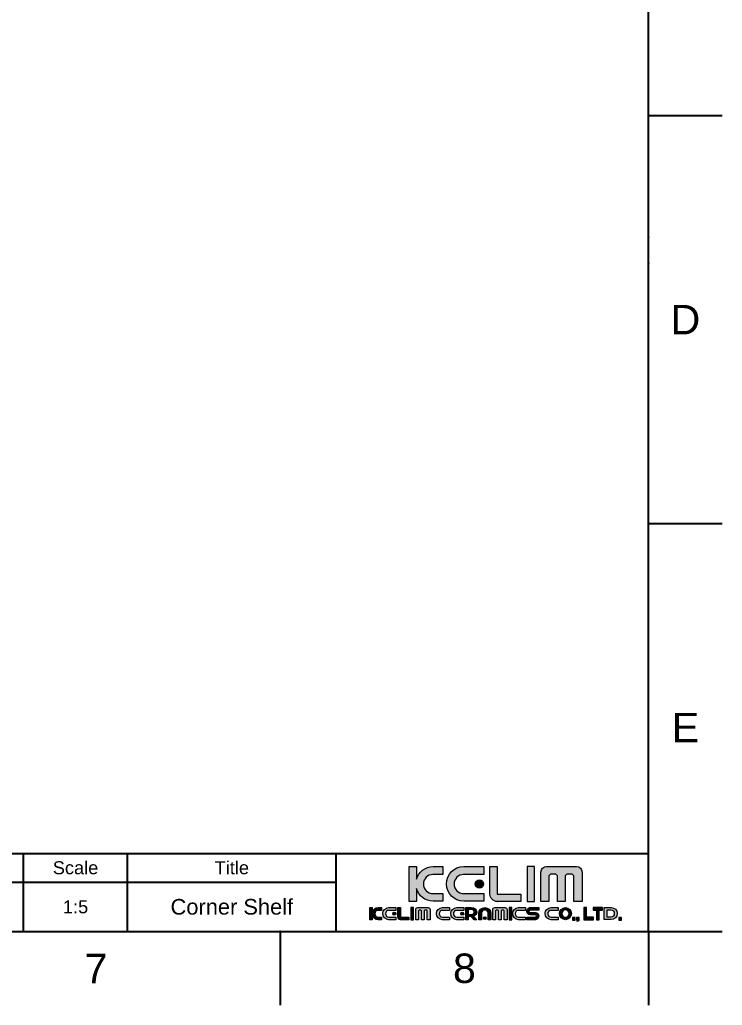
# Model space of a CAD drawing. Header units: millimetres. Extents: x 580 to 2065, y -13 to 1037.
# Drawn here: x 1727.6 to 2064.7, y -13.3 to 459.8 of the extents above; entities that cross this region are included whole.
import ezdxf

# ---------------------------------------------------------------- set-up
doc = ezdxf.new("R2010")
doc.units = ezdxf.units.MM
doc.header["$LTSCALE"] = 0.1
doc.layers.add('FORM', color=7, linetype='Continuous')
doc.layers.add('TEXT', color=2, linetype='Continuous')
doc.styles.get("Standard").update_dxf_attribs({"font": 'arial.ttf'})

msp = doc.modelspace()

# ---------------------------------------------------------------- hatches: boundary and pattern name
at = {"layer": 'TEXT'}
h = msp.add_hatch(color=2, dxfattribs=at)
h.dxf.hatch_style = 2
edge = h.paths.add_edge_path()
edge.add_spline(control_points=[(1930.675, 40.361), (1930.675, 40.361), (1925.851, 40.361), (1925.851, 40.361), (1923.315, 40.361), (1921.272, 42.405), (1921.272, 44.934), (1921.272, 47.473), (1923.315, 49.517), (1925.851, 49.517), (1925.851, 49.517), (1930.675, 49.517), (1930.675, 49.517), (1930.675, 49.517), (1930.675, 53.301), (1930.675, 53.301), (1930.675, 53.301), (1925.908, 53.301), (1925.908, 53.301), (1922.092, 53.301), (1918.89, 50.745), (1917.912, 47.246), (1917.912, 47.246), (1917.912, 53.42), (1917.912, 53.42), (1917.912, 53.42), (1914.384, 53.42), (1914.384, 53.42), (1914.384, 53.42), (1914.384, 36.576), (1914.384, 36.576), (1914.384, 36.576), (1917.912, 36.576), (1917.912, 36.576), (1917.912, 36.576), (1917.912, 42.755), (1917.912, 42.755), (1918.89, 39.26), (1922.092, 36.693), (1925.908, 36.693), (1925.908, 36.693), (1930.675, 36.693), (1930.675, 36.693), (1930.675, 36.693), (1930.675, 40.361), (1930.675, 40.361)], knot_values=[0, 0, 0, 0, 1, 1, 1, 2, 2, 2, 3, 3, 3, 4, 4, 4, 5, 5, 5, 6, 6, 6, 7, 7, 7, 8, 8, 8, 9, 9, 9, 10, 10, 10, 11, 11, 11, 12, 12, 12, 13, 13, 13, 14, 14, 14, 15, 15, 15, 15], degree=3, periodic=0)
h = msp.add_hatch(color=256, dxfattribs=at)
h.dxf.hatch_style = 2
edge = h.paths.add_edge_path()
edge.add_spline(control_points=[(1940.631, 36.693), (1940.631, 36.693), (1950.232, 36.693), (1950.232, 36.693), (1950.232, 36.693), (1950.232, 40.361), (1950.232, 40.361), (1950.232, 40.361), (1940.571, 40.361), (1940.571, 40.361), (1938.039, 40.361), (1935.995, 42.405), (1935.995, 44.934), (1935.995, 47.473), (1938.038, 49.517), (1940.571, 49.517), (1940.571, 49.517), (1950.232, 49.517), (1950.232, 49.517), (1950.232, 49.517), (1950.232, 53.301), (1950.232, 53.301), (1950.232, 53.301), (1940.631, 53.301), (1940.631, 53.301), (1936.041, 53.301), (1932.328, 49.595), (1932.328, 44.999), (1932.328, 40.414), (1936.041, 36.693), (1940.631, 36.693)], knot_values=[0, 0, 0, 0, 1, 1, 1, 2, 2, 2, 3, 3, 3, 4, 4, 4, 5, 5, 5, 6, 6, 6, 7, 7, 7, 8, 8, 8, 9, 9, 9, 10, 10, 10, 10], degree=3, periodic=0)
h = msp.add_hatch(color=2, dxfattribs=at)
h.dxf.hatch_style = 2
edge = h.paths.add_edge_path()
edge.add_spline(control_points=[(1956.742, 36.564), (1956.742, 36.564), (1968.091, 36.564), (1968.091, 36.564), (1968.091, 36.564), (1968.091, 40.099), (1968.091, 40.099), (1968.091, 40.099), (1956.767, 40.099), (1956.767, 40.099), (1956.767, 40.099), (1956.754, 40.061), (1956.754, 40.061), (1956.754, 40.061), (1956.754, 53.42), (1956.754, 53.42), (1956.754, 53.42), (1953.217, 53.42), (1953.217, 53.42), (1953.217, 53.42), (1953.217, 40.099), (1953.217, 40.099), (1953.217, 40.099), (1953.206, 40.112), (1953.206, 40.112), (1953.206, 38.149), (1954.797, 36.549), (1956.767, 36.549), (1956.767, 36.549), (1956.742, 36.564), (1956.742, 36.564)], knot_values=[0, 0, 0, 0, 1, 1, 1, 2, 2, 2, 3, 3, 3, 4, 4, 4, 5, 5, 5, 6, 6, 6, 7, 7, 7, 8, 8, 8, 9, 9, 9, 10, 10, 10, 10], degree=3, periodic=0)
h = msp.add_hatch(color=2, dxfattribs=at)
h.dxf.hatch_style = 2
h.paths.add_polyline_path([(1974.566, 53.42), (1971.033, 53.42), (1971.033, 36.576), (1974.566, 36.576)])
h = msp.add_hatch(color=2, dxfattribs=at)
h.dxf.hatch_style = 2
edge = h.paths.add_edge_path()
edge.add_spline(control_points=[(1994.751, 53.34), (1994.751, 53.34), (1980.37, 53.34), (1980.37, 53.34), (1978.89, 53.34), (1977.692, 52.15), (1977.692, 50.682), (1977.692, 50.682), (1977.692, 36.602), (1977.692, 36.602), (1977.692, 36.602), (1981.514, 36.602), (1981.514, 36.602), (1981.514, 36.602), (1981.514, 48.939), (1981.514, 48.939), (1981.514, 48.939), (1982.308, 49.74), (1982.308, 49.74), (1982.308, 49.74), (1984.871, 49.74), (1984.871, 49.74), (1984.871, 49.74), (1985.669, 48.939), (1985.669, 48.939), (1985.669, 48.939), (1985.669, 36.602), (1985.669, 36.602), (1985.669, 36.602), (1989.36, 36.602), (1989.36, 36.602), (1989.36, 36.602), (1989.36, 48.939), (1989.36, 48.939), (1989.36, 48.939), (1990.167, 49.74), (1990.167, 49.74), (1990.167, 49.74), (1992.72, 49.74), (1992.72, 49.74), (1992.72, 49.74), (1993.514, 48.939), (1993.514, 48.939), (1993.514, 48.939), (1993.514, 36.602), (1993.514, 36.602), (1993.514, 36.602), (1997.428, 36.602), (1997.428, 36.602), (1997.428, 36.602), (1997.428, 50.682), (1997.428, 50.682), (1997.428, 52.15), (1996.225, 53.34), (1994.751, 53.34)], knot_values=[0, 0, 0, 0, 1, 1, 1, 2, 2, 2, 3, 3, 3, 4, 4, 4, 5, 5, 5, 6, 6, 6, 7, 7, 7, 8, 8, 8, 9, 9, 9, 10, 10, 10, 11, 11, 11, 12, 12, 12, 13, 13, 13, 14, 14, 14, 15, 15, 15, 16, 16, 16, 17, 17, 17, 18, 18, 18, 18], degree=3, periodic=0)
h = msp.add_hatch(color=2, dxfattribs=at)
h.dxf.hatch_style = 2
edge = h.paths.add_edge_path()
edge.add_spline(control_points=[(1946.185, 44.934), (1946.185, 43.833), (1947.075, 42.927), (1948.183, 42.927), (1949.287, 42.927), (1950.185, 43.833), (1950.185, 44.934), (1950.185, 46.045), (1949.287, 46.935), (1948.183, 46.935), (1947.075, 46.935), (1946.185, 46.045), (1946.185, 44.934)], knot_values=[0, 0, 0, 0, 1, 1, 1, 2, 2, 2, 3, 3, 3, 4, 4, 4, 4], degree=3, periodic=0)
h = msp.add_hatch(color=2, dxfattribs=at)
h.dxf.hatch_style = 2
edge = h.paths.add_edge_path()
edge.add_spline(control_points=[(1896.757, 31.497), (1896.757, 31.497), (1896.757, 33.659), (1896.757, 33.659), (1896.757, 33.659), (1895.526, 33.659), (1895.526, 33.659), (1895.526, 33.659), (1895.526, 27.784), (1895.526, 27.784), (1895.526, 27.784), (1896.757, 27.784), (1896.757, 27.784), (1896.757, 27.784), (1896.757, 29.949), (1896.757, 29.949), (1897.095, 28.726), (1898.211, 27.826), (1899.546, 27.826), (1899.546, 27.826), (1901.208, 27.826), (1901.208, 27.826), (1901.208, 27.826), (1901.208, 29.104), (1901.208, 29.104), (1901.208, 29.104), (1899.526, 29.104), (1899.526, 29.104), (1898.641, 29.104), (1897.928, 29.818), (1897.928, 30.699), (1897.928, 31.585), (1898.641, 32.297), (1899.526, 32.297), (1899.526, 32.297), (1901.208, 32.297), (1901.208, 32.297), (1901.208, 32.297), (1901.208, 33.619), (1901.208, 33.619), (1901.208, 33.619), (1899.546, 33.619), (1899.546, 33.619), (1898.211, 33.619), (1897.095, 32.721), (1896.757, 31.497)], knot_values=[0, 0, 0, 0, 1, 1, 1, 2, 2, 2, 3, 3, 3, 4, 4, 4, 5, 5, 5, 6, 6, 6, 7, 7, 7, 8, 8, 8, 9, 9, 9, 10, 10, 10, 11, 11, 11, 12, 12, 12, 13, 13, 13, 14, 14, 14, 15, 15, 15, 15], degree=3, periodic=0)
h = msp.add_hatch(color=2, dxfattribs=at)
h.dxf.hatch_style = 2
edge = h.paths.add_edge_path()
edge.add_spline(control_points=[(1901.784, 30.722), (1901.784, 29.124), (1903.079, 27.826), (1904.68, 27.826), (1904.68, 27.826), (1908.029, 27.826), (1908.029, 27.826), (1908.029, 27.826), (1908.029, 29.104), (1908.029, 29.104), (1908.029, 29.104), (1904.659, 29.104), (1904.659, 29.104), (1903.777, 29.104), (1903.063, 29.818), (1903.063, 30.699), (1903.063, 31.585), (1903.775, 32.297), (1904.659, 32.297), (1904.659, 32.297), (1908.029, 32.297), (1908.029, 32.297), (1908.029, 32.297), (1908.029, 33.619), (1908.029, 33.619), (1908.029, 33.619), (1904.68, 33.619), (1904.68, 33.619), (1903.079, 33.619), (1901.784, 32.324), (1901.784, 30.722)], knot_values=[0, 0, 0, 0, 1, 1, 1, 2, 2, 2, 3, 3, 3, 4, 4, 4, 5, 5, 5, 6, 6, 6, 7, 7, 7, 8, 8, 8, 9, 9, 9, 10, 10, 10, 10], degree=3, periodic=0)
h = msp.add_hatch(color=2, dxfattribs=at)
h.dxf.hatch_style = 2
edge = h.paths.add_edge_path()
edge.add_spline(control_points=[(1910.303, 29), (1910.303, 29), (1910.303, 33.659), (1910.303, 33.659), (1910.303, 33.659), (1909.07, 33.659), (1909.07, 33.659), (1909.07, 33.659), (1909.07, 29.013), (1909.07, 29.013), (1909.07, 29.013), (1909.065, 29.019), (1909.065, 29.019), (1909.065, 28.332), (1909.62, 27.775), (1910.308, 27.775), (1910.308, 27.775), (1910.299, 27.781), (1910.299, 27.781), (1910.299, 27.781), (1914.257, 27.781), (1914.257, 27.781), (1914.257, 27.781), (1914.257, 29.013), (1914.257, 29.013), (1914.257, 29.013), (1910.308, 29.013), (1910.308, 29.013), (1910.308, 29.013), (1910.303, 29), (1910.303, 29)], knot_values=[0, 0, 0, 0, 1, 1, 1, 2, 2, 2, 3, 3, 3, 4, 4, 4, 5, 5, 5, 6, 6, 6, 7, 7, 7, 8, 8, 8, 9, 9, 9, 10, 10, 10, 10], degree=3, periodic=0)
h = msp.add_hatch(color=2, dxfattribs=at)
h.dxf.hatch_style = 2
h.paths.add_polyline_path([(1915.283, 27.784), (1916.516, 27.784), (1916.516, 33.659), (1915.283, 33.659)])
h = msp.add_hatch(color=2, dxfattribs=at)
h.dxf.hatch_style = 2
edge = h.paths.add_edge_path()
edge.add_spline(control_points=[(1923.556, 33.632), (1923.556, 33.632), (1918.539, 33.632), (1918.539, 33.632), (1918.023, 33.632), (1917.607, 33.216), (1917.607, 32.705), (1917.607, 32.705), (1917.607, 27.793), (1917.607, 27.793), (1917.607, 27.793), (1918.939, 27.793), (1918.939, 27.793), (1918.939, 27.793), (1918.939, 32.097), (1918.939, 32.097), (1918.939, 32.097), (1919.216, 32.375), (1919.216, 32.375), (1919.216, 32.375), (1920.11, 32.375), (1920.11, 32.375), (1920.11, 32.375), (1920.388, 32.097), (1920.388, 32.097), (1920.388, 32.097), (1920.388, 27.793), (1920.388, 27.793), (1920.388, 27.793), (1921.675, 27.793), (1921.675, 27.793), (1921.675, 27.793), (1921.675, 32.097), (1921.675, 32.097), (1921.675, 32.097), (1921.957, 32.375), (1921.957, 32.375), (1921.957, 32.375), (1922.846, 32.375), (1922.846, 32.375), (1922.846, 32.375), (1923.124, 32.097), (1923.124, 32.097), (1923.124, 32.097), (1923.124, 27.793), (1923.124, 27.793), (1923.124, 27.793), (1924.49, 27.793), (1924.49, 27.793), (1924.49, 27.793), (1924.49, 32.705), (1924.49, 32.705), (1924.49, 33.216), (1924.069, 33.632), (1923.556, 33.632)], knot_values=[0, 0, 0, 0, 1, 1, 1, 2, 2, 2, 3, 3, 3, 4, 4, 4, 5, 5, 5, 6, 6, 6, 7, 7, 7, 8, 8, 8, 9, 9, 9, 10, 10, 10, 11, 11, 11, 12, 12, 12, 13, 13, 13, 14, 14, 14, 15, 15, 15, 16, 16, 16, 17, 17, 17, 18, 18, 18, 18], degree=3, periodic=0)
h = msp.add_hatch(color=2, dxfattribs=at)
h.dxf.hatch_style = 2
edge = h.paths.add_edge_path()
edge.add_spline(control_points=[(1927.568, 30.722), (1927.568, 29.124), (1928.863, 27.826), (1930.464, 27.826), (1930.464, 27.826), (1933.812, 27.826), (1933.812, 27.826), (1933.812, 27.826), (1933.812, 29.104), (1933.812, 29.104), (1933.812, 29.104), (1930.443, 29.104), (1930.443, 29.104), (1929.56, 29.104), (1928.847, 29.818), (1928.847, 30.699), (1928.847, 31.585), (1929.56, 32.297), (1930.443, 32.297), (1930.443, 32.297), (1933.812, 32.297), (1933.812, 32.297), (1933.812, 32.297), (1933.812, 33.619), (1933.812, 33.619), (1933.812, 33.619), (1930.464, 33.619), (1930.464, 33.619), (1928.863, 33.619), (1927.568, 32.324), (1927.568, 30.722)], knot_values=[0, 0, 0, 0, 1, 1, 1, 2, 2, 2, 3, 3, 3, 4, 4, 4, 5, 5, 5, 6, 6, 6, 7, 7, 7, 8, 8, 8, 9, 9, 9, 10, 10, 10, 10], degree=3, periodic=0)
h = msp.add_hatch(color=2, dxfattribs=at)
h.dxf.hatch_style = 2
edge = h.paths.add_edge_path()
edge.add_spline(control_points=[(1934.39, 30.722), (1934.39, 29.124), (1935.684, 27.826), (1937.286, 27.826), (1937.286, 27.826), (1940.634, 27.826), (1940.634, 27.826), (1940.634, 27.826), (1940.634, 29.104), (1940.634, 29.104), (1940.634, 29.104), (1937.264, 29.104), (1937.264, 29.104), (1936.381, 29.104), (1935.668, 29.818), (1935.668, 30.699), (1935.668, 31.585), (1936.381, 32.297), (1937.264, 32.297), (1937.264, 32.297), (1940.634, 32.297), (1940.634, 32.297), (1940.634, 32.297), (1940.634, 33.619), (1940.634, 33.619), (1940.634, 33.619), (1937.286, 33.619), (1937.286, 33.619), (1935.684, 33.619), (1934.39, 32.324), (1934.39, 30.722)], knot_values=[0, 0, 0, 0, 1, 1, 1, 2, 2, 2, 3, 3, 3, 4, 4, 4, 5, 5, 5, 6, 6, 6, 7, 7, 7, 8, 8, 8, 9, 9, 9, 10, 10, 10, 10], degree=3, periodic=0)
h = msp.add_hatch(color=2, dxfattribs=at)
h.dxf.hatch_style = 2
edge = h.paths.add_edge_path()
edge.add_spline(control_points=[(1946.857, 31.494), (1946.857, 32.689), (1945.762, 33.659), (1944.409, 33.659), (1944.409, 33.659), (1942.81, 33.659), (1942.81, 33.659), (1942.81, 33.659), (1941.579, 33.659), (1941.579, 33.659), (1941.579, 33.659), (1941.579, 32.703), (1941.579, 32.703), (1941.579, 32.703), (1941.579, 30.316), (1941.579, 30.316), (1941.579, 30.316), (1941.579, 29.33), (1941.579, 29.33), (1941.579, 29.33), (1941.579, 27.784), (1941.579, 27.784), (1941.579, 27.784), (1942.81, 27.784), (1942.81, 27.784), (1942.81, 27.784), (1942.81, 29.33), (1942.81, 29.33), (1942.81, 29.33), (1944.31, 29.33), (1944.31, 29.33), (1944.31, 29.33), (1945.621, 27.784), (1945.621, 27.784), (1945.621, 27.784), (1946.852, 27.784), (1946.852, 27.784), (1946.852, 27.784), (1945.389, 29.511), (1945.389, 29.511), (1946.253, 29.845), (1946.857, 30.605), (1946.857, 31.494)], knot_values=[0, 0, 0, 0, 1, 1, 1, 2, 2, 2, 3, 3, 3, 4, 4, 4, 5, 5, 5, 6, 6, 6, 7, 7, 7, 8, 8, 8, 9, 9, 9, 10, 10, 10, 11, 11, 11, 12, 12, 12, 13, 13, 13, 14, 14, 14, 14], degree=3, periodic=0)
edge = h.paths.add_edge_path()
edge.add_spline(control_points=[(1944.428, 30.316), (1944.428, 30.316), (1942.81, 30.316), (1942.81, 30.316), (1942.81, 30.316), (1942.81, 32.703), (1942.81, 32.703), (1942.81, 32.703), (1944.428, 32.703), (1944.428, 32.703), (1945.173, 32.703), (1945.775, 32.17), (1945.775, 31.511), (1945.775, 30.85), (1945.173, 30.316), (1944.428, 30.316)], knot_values=[0, 0, 0, 0, 1, 1, 1, 2, 2, 2, 3, 3, 3, 4, 4, 4, 5, 5, 5, 5], degree=3, periodic=0)
h = msp.add_hatch(color=2, dxfattribs=at)
h.dxf.hatch_style = 2
edge = h.paths.add_edge_path()
edge.add_spline(control_points=[(1950.744, 33.619), (1949.146, 33.619), (1947.848, 32.417), (1947.848, 30.932), (1947.848, 30.932), (1947.848, 27.826), (1947.848, 27.826), (1947.848, 27.826), (1949.126, 27.826), (1949.126, 27.826), (1949.126, 27.826), (1949.126, 30.952), (1949.126, 30.952), (1949.126, 31.769), (1949.84, 32.432), (1950.721, 32.432), (1951.607, 32.432), (1952.32, 31.771), (1952.32, 30.952), (1952.32, 30.952), (1952.32, 27.826), (1952.32, 27.826), (1952.32, 27.826), (1953.641, 27.826), (1953.641, 27.826), (1953.641, 27.826), (1953.641, 30.932), (1953.641, 30.932), (1953.641, 32.417), (1952.347, 33.619), (1950.744, 33.619)], knot_values=[0, 0, 0, 0, 1, 1, 1, 2, 2, 2, 3, 3, 3, 4, 4, 4, 5, 5, 5, 6, 6, 6, 7, 7, 7, 8, 8, 8, 9, 9, 9, 10, 10, 10, 10], degree=3, periodic=0)
h = msp.add_hatch(color=2, dxfattribs=at)
h.dxf.hatch_style = 2
edge = h.paths.add_edge_path()
edge.add_spline(control_points=[(1960.492, 33.632), (1960.492, 33.632), (1955.476, 33.632), (1955.476, 33.632), (1954.961, 33.632), (1954.543, 33.216), (1954.543, 32.705), (1954.543, 32.705), (1954.543, 27.793), (1954.543, 27.793), (1954.543, 27.793), (1955.875, 27.793), (1955.875, 27.793), (1955.875, 27.793), (1955.875, 32.097), (1955.875, 32.097), (1955.875, 32.097), (1956.153, 32.375), (1956.153, 32.375), (1956.153, 32.375), (1957.047, 32.375), (1957.047, 32.375), (1957.047, 32.375), (1957.324, 32.097), (1957.324, 32.097), (1957.324, 32.097), (1957.324, 27.793), (1957.324, 27.793), (1957.324, 27.793), (1958.612, 27.793), (1958.612, 27.793), (1958.612, 27.793), (1958.612, 32.097), (1958.612, 32.097), (1958.612, 32.097), (1958.894, 32.375), (1958.894, 32.375), (1958.894, 32.375), (1959.783, 32.375), (1959.783, 32.375), (1959.783, 32.375), (1960.06, 32.097), (1960.06, 32.097), (1960.06, 32.097), (1960.06, 27.793), (1960.06, 27.793), (1960.06, 27.793), (1961.426, 27.793), (1961.426, 27.793), (1961.426, 27.793), (1961.426, 32.705), (1961.426, 32.705), (1961.426, 33.216), (1961.006, 33.632), (1960.492, 33.632)], knot_values=[0, 0, 0, 0, 1, 1, 1, 2, 2, 2, 3, 3, 3, 4, 4, 4, 5, 5, 5, 6, 6, 6, 7, 7, 7, 8, 8, 8, 9, 9, 9, 10, 10, 10, 11, 11, 11, 12, 12, 12, 13, 13, 13, 14, 14, 14, 15, 15, 15, 16, 16, 16, 17, 17, 17, 18, 18, 18, 18], degree=3, periodic=0)
h = msp.add_hatch(color=2, dxfattribs=at)
h.dxf.hatch_style = 2
h.paths.add_polyline_path([(1962.503, 27.784), (1963.735, 27.784), (1963.735, 33.659), (1962.503, 33.659)])
h = msp.add_hatch(color=2, dxfattribs=at)
h.dxf.hatch_style = 2
edge = h.paths.add_edge_path()
edge.add_spline(control_points=[(1964.096, 30.722), (1964.096, 29.124), (1965.39, 27.826), (1966.992, 27.826), (1966.992, 27.826), (1970.34, 27.826), (1970.34, 27.826), (1970.34, 27.826), (1970.34, 29.104), (1970.34, 29.104), (1970.34, 29.104), (1966.97, 29.104), (1966.97, 29.104), (1966.087, 29.104), (1965.375, 29.818), (1965.375, 30.699), (1965.375, 31.585), (1966.087, 32.297), (1966.97, 32.297), (1966.97, 32.297), (1970.34, 32.297), (1970.34, 32.297), (1970.34, 32.297), (1970.34, 33.619), (1970.34, 33.619), (1970.34, 33.619), (1966.992, 33.619), (1966.992, 33.619), (1965.39, 33.619), (1964.096, 32.324), (1964.096, 30.722)], knot_values=[0, 0, 0, 0, 1, 1, 1, 2, 2, 2, 3, 3, 3, 4, 4, 4, 5, 5, 5, 6, 6, 6, 7, 7, 7, 8, 8, 8, 9, 9, 9, 10, 10, 10, 10], degree=3, periodic=0)
h = msp.add_hatch(color=2, dxfattribs=at)
h.dxf.hatch_style = 2
edge = h.paths.add_edge_path()
edge.add_spline(control_points=[(1970.96, 31.827), (1970.96, 30.034), (1972.785, 30.187), (1972.785, 30.187), (1972.785, 30.187), (1972.83, 30.187), (1972.83, 30.187), (1972.83, 30.187), (1974.796, 30.187), (1974.796, 30.187), (1974.796, 30.187), (1975.149, 30.187), (1975.149, 30.187), (1975.149, 30.187), (1975.626, 30.111), (1975.626, 29.65), (1975.626, 29.19), (1975.317, 29.013), (1975.148, 29.013), (1975.148, 29.013), (1970.96, 29.013), (1970.96, 29.013), (1970.96, 29.013), (1970.96, 27.828), (1970.96, 27.828), (1970.96, 27.828), (1975.121, 27.828), (1975.121, 27.828), (1975.121, 27.828), (1976.668, 27.826), (1976.668, 29.619), (1976.668, 31.414), (1974.843, 31.259), (1974.843, 31.259), (1974.843, 31.259), (1974.796, 31.259), (1974.796, 31.259), (1974.796, 31.259), (1972.83, 31.259), (1972.83, 31.259), (1972.83, 31.259), (1972.477, 31.259), (1972.477, 31.259), (1972.477, 31.259), (1972, 31.336), (1972, 31.796), (1972, 32.255), (1972.311, 32.432), (1972.479, 32.432), (1972.479, 32.432), (1976.668, 32.432), (1976.668, 32.432), (1976.668, 32.432), (1976.668, 33.619), (1976.668, 33.619), (1976.668, 33.619), (1972.506, 33.619), (1972.506, 33.619), (1972.506, 33.619), (1970.96, 33.621), (1970.96, 31.827)], knot_values=[0, 0, 0, 0, 1, 1, 1, 2, 2, 2, 3, 3, 3, 4, 4, 4, 5, 5, 5, 6, 6, 6, 7, 7, 7, 8, 8, 8, 9, 9, 9, 10, 10, 10, 11, 11, 11, 12, 12, 12, 13, 13, 13, 14, 14, 14, 15, 15, 15, 16, 16, 16, 17, 17, 17, 18, 18, 18, 19, 19, 19, 20, 20, 20, 20], degree=3, periodic=0)
h = msp.add_hatch(color=2, dxfattribs=at)
h.dxf.hatch_style = 2
edge = h.paths.add_edge_path()
edge.add_spline(control_points=[(1979.648, 30.722), (1979.648, 29.124), (1980.942, 27.826), (1982.544, 27.826), (1982.544, 27.826), (1985.892, 27.826), (1985.892, 27.826), (1985.892, 27.826), (1985.892, 29.104), (1985.892, 29.104), (1985.892, 29.104), (1982.522, 29.104), (1982.522, 29.104), (1981.64, 29.104), (1980.927, 29.818), (1980.927, 30.699), (1980.927, 31.585), (1981.64, 32.297), (1982.522, 32.297), (1982.522, 32.297), (1985.892, 32.297), (1985.892, 32.297), (1985.892, 32.297), (1985.892, 33.619), (1985.892, 33.619), (1985.892, 33.619), (1982.544, 33.619), (1982.544, 33.619), (1980.942, 33.619), (1979.648, 32.324), (1979.648, 30.722)], knot_values=[0, 0, 0, 0, 1, 1, 1, 2, 2, 2, 3, 3, 3, 4, 4, 4, 5, 5, 5, 6, 6, 6, 7, 7, 7, 8, 8, 8, 9, 9, 9, 10, 10, 10, 10], degree=3, periodic=0)
h = msp.add_hatch(color=2, dxfattribs=at)
h.dxf.hatch_style = 2
edge = h.paths.add_edge_path()
edge.add_spline(control_points=[(1989.427, 33.619), (1987.827, 33.619), (1986.531, 32.323), (1986.531, 30.722), (1986.531, 29.124), (1987.827, 27.828), (1989.427, 27.828), (1991.027, 27.828), (1992.323, 29.124), (1992.323, 30.722), (1992.323, 32.323), (1991.027, 33.619), (1989.427, 33.619)], knot_values=[0, 0, 0, 0, 1, 1, 1, 2, 2, 2, 3, 3, 3, 4, 4, 4, 4], degree=3, periodic=0)
edge = h.paths.add_edge_path()
edge.add_spline(control_points=[(1989.427, 28.953), (1988.45, 28.953), (1987.657, 29.747), (1987.657, 30.722), (1987.657, 31.702), (1988.45, 32.494), (1989.427, 32.494), (1990.405, 32.494), (1991.197, 31.702), (1991.197, 30.722), (1991.197, 29.747), (1990.405, 28.953), (1989.427, 28.953)], knot_values=[0, 0, 0, 0, 1, 1, 1, 2, 2, 2, 3, 3, 3, 4, 4, 4, 4], degree=3, periodic=0)
h = msp.add_hatch(color=2, dxfattribs=at)
h.dxf.hatch_style = 2
h.paths.add_polyline_path([(1999.546, 33.659), (1998.314, 33.659), (1998.314, 29.017), (1998.314, 27.784), (1999.546, 27.784), (2002.859, 27.784), (2002.859, 29.017), (1999.546, 29.017)])
h = msp.add_hatch(color=2, dxfattribs=at)
h.dxf.hatch_style = 2
h.paths.add_polyline_path([(2004.412, 33.659), (2002.755, 33.659), (2002.755, 32.426), (2004.412, 32.426), (2004.412, 27.784), (2005.644, 27.784), (2005.644, 32.426), (2007.3, 32.426), (2007.3, 33.659), (2005.644, 33.659)])
h = msp.add_hatch(color=2, dxfattribs=at)
h.dxf.hatch_style = 2
edge = h.paths.add_edge_path()
edge.add_spline(control_points=[(2011.44, 33.639), (2011.44, 33.639), (2008.091, 33.639), (2008.091, 33.639), (2008.091, 33.639), (2008.091, 27.846), (2008.091, 27.846), (2008.091, 27.846), (2011.44, 27.846), (2011.44, 27.846), (2013.041, 27.846), (2014.336, 29.14), (2014.336, 30.742), (2014.336, 32.341), (2013.041, 33.639), (2011.44, 33.639)], knot_values=[0, 0, 0, 0, 1, 1, 1, 2, 2, 2, 3, 3, 3, 4, 4, 4, 5, 5, 5, 5], degree=3, periodic=0)
edge = h.paths.add_edge_path()
edge.add_spline(control_points=[(2011.46, 29.168), (2011.46, 29.168), (2009.324, 29.168), (2009.324, 29.168), (2009.324, 29.168), (2009.324, 32.359), (2009.324, 32.359), (2009.324, 32.359), (2011.46, 32.359), (2011.46, 32.359), (2012.344, 32.359), (2013.057, 31.647), (2013.057, 30.764), (2013.057, 29.879), (2012.344, 29.168), (2011.46, 29.168)], knot_values=[0, 0, 0, 0, 1, 1, 1, 2, 2, 2, 3, 3, 3, 4, 4, 4, 5, 5, 5, 5], degree=3, periodic=0)
h = msp.add_hatch(color=2, dxfattribs=at)
h.dxf.hatch_style = 2
edge = h.paths.add_edge_path()
edge.add_spline(control_points=[(1906.617, 30.699), (1906.617, 30.315), (1906.928, 30), (1907.314, 30), (1907.7, 30), (1908.013, 30.315), (1908.013, 30.699), (1908.013, 31.086), (1907.7, 31.398), (1907.314, 31.398), (1906.928, 31.398), (1906.617, 31.086), (1906.617, 30.699)], knot_values=[0, 0, 0, 0, 1, 1, 1, 2, 2, 2, 3, 3, 3, 4, 4, 4, 4], degree=3, periodic=0)
h = msp.add_hatch(color=2, dxfattribs=at)
h.dxf.hatch_style = 2
edge = h.paths.add_edge_path()
edge.add_spline(control_points=[(1939.223, 30.699), (1939.223, 30.315), (1939.532, 30), (1939.919, 30), (1940.304, 30), (1940.617, 30.315), (1940.617, 30.699), (1940.617, 31.086), (1940.304, 31.398), (1939.919, 31.398), (1939.532, 31.398), (1939.223, 31.086), (1939.223, 30.699)], knot_values=[0, 0, 0, 0, 1, 1, 1, 2, 2, 2, 3, 3, 3, 4, 4, 4, 4], degree=3, periodic=0)
h = msp.add_hatch(color=2, dxfattribs=at)
h.dxf.hatch_style = 2
edge = h.paths.add_edge_path()
edge.add_spline(control_points=[(1950.765, 29.266), (1950.378, 29.266), (1950.068, 28.955), (1950.068, 28.567), (1950.068, 28.185), (1950.378, 27.868), (1950.765, 27.868), (1951.15, 27.868), (1951.463, 28.185), (1951.463, 28.567), (1951.463, 28.955), (1951.15, 29.266), (1950.765, 29.266)], knot_values=[0, 0, 0, 0, 1, 1, 1, 2, 2, 2, 3, 3, 3, 4, 4, 4, 4], degree=3, periodic=0)
h = msp.add_hatch(color=2, dxfattribs=at)
h.dxf.hatch_style = 2
h.paths.add_polyline_path([(1992.803, 27.6), (1994.082, 27.6), (1994.082, 28.88), (1992.803, 28.88)])
h = msp.add_hatch(color=2, dxfattribs=at)
h.dxf.hatch_style = 2
h.paths.add_polyline_path([(1994.67, 27.6), (1995.182, 27.6), (1994.824, 27.293), (1995.591, 27.293), (1995.95, 27.6), (1995.95, 28.88), (1994.67, 28.88)])
h = msp.add_hatch(color=2, dxfattribs=at)
h.dxf.hatch_style = 2
h.paths.add_polyline_path([(2015.007, 27.6), (2016.285, 27.6), (2016.285, 28.88), (2015.007, 28.88)])

# ---------------------------------------------------------------- linework, layer by layer
for p, q in [((2029.352, 22.081), (2029.352, 1001.374)), ((2029.352, 413.798), (2064.705, 413.798)), ((2029.352, 217.94), (2064.705, 217.94)), ((615.21, 22.081), (2029.352, 22.081)), ((1852.584, 22.081), (1852.584, -13.272)), ((2029.352, 22.081), (2064.705, 22.081)), ((2029.352, 22.081), (2029.352, -13.272))]:
    msp.add_line(p, q)
for p in [(2029.352, 413.798), (2029.352, 355.44), (2029.352, 342.94), (2029.352, 217.94), (1852.584, 22.081)]:
    msp.add_point(p)
at = {"layer": 'FORM'}
for p, q in [((1353.102, 59.581), (2029.352, 59.581)), ((1729.352, 22.081), (1729.352, 59.581)), ((1779.352, 22.081), (1779.352, 59.581)), ((1879.352, 22.081), (1879.352, 59.581)), ((1529.352, 45.831), (1879.352, 45.831))]:
    msp.add_line(p, q, dxfattribs=at)
at = {"layer": 'TEXT', "lineweight": 0}
for points in [[(1974.566, 53.42), (1971.033, 53.42), (1971.033, 36.576), (1974.566, 36.576), (1974.566, 53.42)], [(1915.283, 27.784), (1916.516, 27.784), (1916.516, 33.659), (1915.283, 33.659), (1915.283, 27.784)], [(1962.503, 27.784), (1963.735, 27.784), (1963.735, 33.659), (1962.503, 33.659), (1962.503, 27.784)], [(1999.546, 33.659), (1998.314, 33.659), (1998.314, 29.017), (1998.314, 27.784), (1999.546, 27.784), (2002.859, 27.784), (2002.859, 29.017), (1999.546, 29.017), (1999.546, 33.659)], [(2004.412, 33.659), (2002.755, 33.659), (2002.755, 32.426), (2004.412, 32.426), (2004.412, 27.784), (2005.644, 27.784), (2005.644, 32.426), (2007.3, 32.426), (2007.3, 33.659), (2005.644, 33.659), (2004.412, 33.659)], [(1992.803, 27.6), (1994.082, 27.6), (1994.082, 28.88), (1992.803, 28.88), (1992.803, 27.6)], [(1994.67, 27.6), (1995.182, 27.6), (1994.824, 27.293), (1995.591, 27.293), (1995.95, 27.6), (1995.95, 28.88), (1994.67, 28.88), (1994.67, 27.6)], [(2015.007, 27.6), (2016.285, 27.6), (2016.285, 28.88), (2015.007, 28.88), (2015.007, 27.6)]]:
    msp.add_lwpolyline(points, dxfattribs=at)
for points, knots in [([(1930.675, 40.361), (1930.675, 40.361), (1925.851, 40.361), (1925.851, 40.361), (1923.315, 40.361), (1921.272, 42.405), (1921.272, 44.934), (1921.272, 47.473), (1923.315, 49.517), (1925.851, 49.517), (1925.851, 49.517), (1930.675, 49.517), (1930.675, 49.517), (1930.675, 49.517), (1930.675, 53.301), (1930.675, 53.301), (1930.675, 53.301), (1925.908, 53.301), (1925.908, 53.301), (1922.092, 53.301), (1918.89, 50.745), (1917.912, 47.246), (1917.912, 47.246), (1917.912, 53.42), (1917.912, 53.42), (1917.912, 53.42), (1914.384, 53.42), (1914.384, 53.42), (1914.384, 53.42), (1914.384, 36.576), (1914.384, 36.576), (1914.384, 36.576), (1917.912, 36.576), (1917.912, 36.576), (1917.912, 36.576), (1917.912, 42.755), (1917.912, 42.755), (1918.89, 39.26), (1922.092, 36.693), (1925.908, 36.693), (1925.908, 36.693), (1930.675, 36.693), (1930.675, 36.693), (1930.675, 36.693), (1930.675, 40.361), (1930.675, 40.361)], [0, 0, 0, 0, 1, 1, 1, 2, 2, 2, 3, 3, 3, 4, 4, 4, 5, 5, 5, 6, 6, 6, 7, 7, 7, 8, 8, 8, 9, 9, 9, 10, 10, 10, 11, 11, 11, 12, 12, 12, 13, 13, 13, 14, 14, 14, 15, 15, 15, 15]), ([(1940.631, 36.693), (1940.631, 36.693), (1950.232, 36.693), (1950.232, 36.693), (1950.232, 36.693), (1950.232, 40.361), (1950.232, 40.361), (1950.232, 40.361), (1940.571, 40.361), (1940.571, 40.361), (1938.039, 40.361), (1935.995, 42.405), (1935.995, 44.934), (1935.995, 47.473), (1938.038, 49.517), (1940.571, 49.517), (1940.571, 49.517), (1950.232, 49.517), (1950.232, 49.517), (1950.232, 49.517), (1950.232, 53.301), (1950.232, 53.301), (1950.232, 53.301), (1940.631, 53.301), (1940.631, 53.301), (1936.041, 53.301), (1932.328, 49.595), (1932.328, 44.999), (1932.328, 40.414), (1936.041, 36.693), (1940.631, 36.693)], [0, 0, 0, 0, 1, 1, 1, 2, 2, 2, 3, 3, 3, 4, 4, 4, 5, 5, 5, 6, 6, 6, 7, 7, 7, 8, 8, 8, 9, 9, 9, 10, 10, 10, 10]), ([(1956.742, 36.564), (1956.742, 36.564), (1968.091, 36.564), (1968.091, 36.564), (1968.091, 36.564), (1968.091, 40.099), (1968.091, 40.099), (1968.091, 40.099), (1956.767, 40.099), (1956.767, 40.099), (1956.767, 40.099), (1956.754, 40.061), (1956.754, 40.061), (1956.754, 40.061), (1956.754, 53.42), (1956.754, 53.42), (1956.754, 53.42), (1953.217, 53.42), (1953.217, 53.42), (1953.217, 53.42), (1953.217, 40.099), (1953.217, 40.099), (1953.217, 40.099), (1953.206, 40.112), (1953.206, 40.112), (1953.206, 38.149), (1954.797, 36.549), (1956.767, 36.549), (1956.767, 36.549), (1956.742, 36.564), (1956.742, 36.564)], [0, 0, 0, 0, 1, 1, 1, 2, 2, 2, 3, 3, 3, 4, 4, 4, 5, 5, 5, 6, 6, 6, 7, 7, 7, 8, 8, 8, 9, 9, 9, 10, 10, 10, 10]), ([(1994.751, 53.34), (1994.751, 53.34), (1980.37, 53.34), (1980.37, 53.34), (1978.89, 53.34), (1977.692, 52.15), (1977.692, 50.682), (1977.692, 50.682), (1977.692, 36.602), (1977.692, 36.602), (1977.692, 36.602), (1981.514, 36.602), (1981.514, 36.602), (1981.514, 36.602), (1981.514, 48.939), (1981.514, 48.939), (1981.514, 48.939), (1982.308, 49.74), (1982.308, 49.74), (1982.308, 49.74), (1984.871, 49.74), (1984.871, 49.74), (1984.871, 49.74), (1985.669, 48.939), (1985.669, 48.939), (1985.669, 48.939), (1985.669, 36.602), (1985.669, 36.602), (1985.669, 36.602), (1989.36, 36.602), (1989.36, 36.602), (1989.36, 36.602), (1989.36, 48.939), (1989.36, 48.939), (1989.36, 48.939), (1990.167, 49.74), (1990.167, 49.74), (1990.167, 49.74), (1992.72, 49.74), (1992.72, 49.74), (1992.72, 49.74), (1993.514, 48.939), (1993.514, 48.939), (1993.514, 48.939), (1993.514, 36.602), (1993.514, 36.602), (1993.514, 36.602), (1997.428, 36.602), (1997.428, 36.602), (1997.428, 36.602), (1997.428, 50.682), (1997.428, 50.682), (1997.428, 52.15), (1996.225, 53.34), (1994.751, 53.34)], [0, 0, 0, 0, 1, 1, 1, 2, 2, 2, 3, 3, 3, 4, 4, 4, 5, 5, 5, 6, 6, 6, 7, 7, 7, 8, 8, 8, 9, 9, 9, 10, 10, 10, 11, 11, 11, 12, 12, 12, 13, 13, 13, 14, 14, 14, 15, 15, 15, 16, 16, 16, 17, 17, 17, 18, 18, 18, 18]), ([(1946.185, 44.934), (1946.185, 43.833), (1947.075, 42.927), (1948.183, 42.927), (1949.287, 42.927), (1950.185, 43.833), (1950.185, 44.934), (1950.185, 46.045), (1949.287, 46.935), (1948.183, 46.935), (1947.075, 46.935), (1946.185, 46.045), (1946.185, 44.934)], [0, 0, 0, 0, 1, 1, 1, 2, 2, 2, 3, 3, 3, 4, 4, 4, 4]), ([(1896.757, 31.497), (1896.757, 31.497), (1896.757, 33.659), (1896.757, 33.659), (1896.757, 33.659), (1895.526, 33.659), (1895.526, 33.659), (1895.526, 33.659), (1895.526, 27.784), (1895.526, 27.784), (1895.526, 27.784), (1896.757, 27.784), (1896.757, 27.784), (1896.757, 27.784), (1896.757, 29.949), (1896.757, 29.949), (1897.095, 28.726), (1898.211, 27.826), (1899.546, 27.826), (1899.546, 27.826), (1901.208, 27.826), (1901.208, 27.826), (1901.208, 27.826), (1901.208, 29.104), (1901.208, 29.104), (1901.208, 29.104), (1899.526, 29.104), (1899.526, 29.104), (1898.641, 29.104), (1897.928, 29.818), (1897.928, 30.699), (1897.928, 31.585), (1898.641, 32.297), (1899.526, 32.297), (1899.526, 32.297), (1901.208, 32.297), (1901.208, 32.297), (1901.208, 32.297), (1901.208, 33.619), (1901.208, 33.619), (1901.208, 33.619), (1899.546, 33.619), (1899.546, 33.619), (1898.211, 33.619), (1897.095, 32.721), (1896.757, 31.497)], [0, 0, 0, 0, 1, 1, 1, 2, 2, 2, 3, 3, 3, 4, 4, 4, 5, 5, 5, 6, 6, 6, 7, 7, 7, 8, 8, 8, 9, 9, 9, 10, 10, 10, 11, 11, 11, 12, 12, 12, 13, 13, 13, 14, 14, 14, 15, 15, 15, 15]), ([(1901.784, 30.722), (1901.784, 29.124), (1903.079, 27.826), (1904.68, 27.826), (1904.68, 27.826), (1908.029, 27.826), (1908.029, 27.826), (1908.029, 27.826), (1908.029, 29.104), (1908.029, 29.104), (1908.029, 29.104), (1904.659, 29.104), (1904.659, 29.104), (1903.777, 29.104), (1903.063, 29.818), (1903.063, 30.699), (1903.063, 31.585), (1903.775, 32.297), (1904.659, 32.297), (1904.659, 32.297), (1908.029, 32.297), (1908.029, 32.297), (1908.029, 32.297), (1908.029, 33.619), (1908.029, 33.619), (1908.029, 33.619), (1904.68, 33.619), (1904.68, 33.619), (1903.079, 33.619), (1901.784, 32.324), (1901.784, 30.722)], [0, 0, 0, 0, 1, 1, 1, 2, 2, 2, 3, 3, 3, 4, 4, 4, 5, 5, 5, 6, 6, 6, 7, 7, 7, 8, 8, 8, 9, 9, 9, 10, 10, 10, 10]), ([(1910.303, 29), (1910.303, 29), (1910.303, 33.659), (1910.303, 33.659), (1910.303, 33.659), (1909.07, 33.659), (1909.07, 33.659), (1909.07, 33.659), (1909.07, 29.013), (1909.07, 29.013), (1909.07, 29.013), (1909.065, 29.019), (1909.065, 29.019), (1909.065, 28.332), (1909.62, 27.775), (1910.308, 27.775), (1910.308, 27.775), (1910.299, 27.781), (1910.299, 27.781), (1910.299, 27.781), (1914.257, 27.781), (1914.257, 27.781), (1914.257, 27.781), (1914.257, 29.013), (1914.257, 29.013), (1914.257, 29.013), (1910.308, 29.013), (1910.308, 29.013), (1910.308, 29.013), (1910.303, 29), (1910.303, 29)], [0, 0, 0, 0, 1, 1, 1, 2, 2, 2, 3, 3, 3, 4, 4, 4, 5, 5, 5, 6, 6, 6, 7, 7, 7, 8, 8, 8, 9, 9, 9, 10, 10, 10, 10]), ([(1923.556, 33.632), (1923.556, 33.632), (1918.539, 33.632), (1918.539, 33.632), (1918.023, 33.632), (1917.607, 33.216), (1917.607, 32.705), (1917.607, 32.705), (1917.607, 27.793), (1917.607, 27.793), (1917.607, 27.793), (1918.939, 27.793), (1918.939, 27.793), (1918.939, 27.793), (1918.939, 32.097), (1918.939, 32.097), (1918.939, 32.097), (1919.216, 32.375), (1919.216, 32.375), (1919.216, 32.375), (1920.11, 32.375), (1920.11, 32.375), (1920.11, 32.375), (1920.388, 32.097), (1920.388, 32.097), (1920.388, 32.097), (1920.388, 27.793), (1920.388, 27.793), (1920.388, 27.793), (1921.675, 27.793), (1921.675, 27.793), (1921.675, 27.793), (1921.675, 32.097), (1921.675, 32.097), (1921.675, 32.097), (1921.957, 32.375), (1921.957, 32.375), (1921.957, 32.375), (1922.846, 32.375), (1922.846, 32.375), (1922.846, 32.375), (1923.124, 32.097), (1923.124, 32.097), (1923.124, 32.097), (1923.124, 27.793), (1923.124, 27.793), (1923.124, 27.793), (1924.49, 27.793), (1924.49, 27.793), (1924.49, 27.793), (1924.49, 32.705), (1924.49, 32.705), (1924.49, 33.216), (1924.069, 33.632), (1923.556, 33.632)], [0, 0, 0, 0, 1, 1, 1, 2, 2, 2, 3, 3, 3, 4, 4, 4, 5, 5, 5, 6, 6, 6, 7, 7, 7, 8, 8, 8, 9, 9, 9, 10, 10, 10, 11, 11, 11, 12, 12, 12, 13, 13, 13, 14, 14, 14, 15, 15, 15, 16, 16, 16, 17, 17, 17, 18, 18, 18, 18]), ([(1927.568, 30.722), (1927.568, 29.124), (1928.863, 27.826), (1930.464, 27.826), (1930.464, 27.826), (1933.812, 27.826), (1933.812, 27.826), (1933.812, 27.826), (1933.812, 29.104), (1933.812, 29.104), (1933.812, 29.104), (1930.443, 29.104), (1930.443, 29.104), (1929.56, 29.104), (1928.847, 29.818), (1928.847, 30.699), (1928.847, 31.585), (1929.56, 32.297), (1930.443, 32.297), (1930.443, 32.297), (1933.812, 32.297), (1933.812, 32.297), (1933.812, 32.297), (1933.812, 33.619), (1933.812, 33.619), (1933.812, 33.619), (1930.464, 33.619), (1930.464, 33.619), (1928.863, 33.619), (1927.568, 32.324), (1927.568, 30.722)], [0, 0, 0, 0, 1, 1, 1, 2, 2, 2, 3, 3, 3, 4, 4, 4, 5, 5, 5, 6, 6, 6, 7, 7, 7, 8, 8, 8, 9, 9, 9, 10, 10, 10, 10]), ([(1934.39, 30.722), (1934.39, 29.124), (1935.684, 27.826), (1937.286, 27.826), (1937.286, 27.826), (1940.634, 27.826), (1940.634, 27.826), (1940.634, 27.826), (1940.634, 29.104), (1940.634, 29.104), (1940.634, 29.104), (1937.264, 29.104), (1937.264, 29.104), (1936.381, 29.104), (1935.668, 29.818), (1935.668, 30.699), (1935.668, 31.585), (1936.381, 32.297), (1937.264, 32.297), (1937.264, 32.297), (1940.634, 32.297), (1940.634, 32.297), (1940.634, 32.297), (1940.634, 33.619), (1940.634, 33.619), (1940.634, 33.619), (1937.286, 33.619), (1937.286, 33.619), (1935.684, 33.619), (1934.39, 32.324), (1934.39, 30.722)], [0, 0, 0, 0, 1, 1, 1, 2, 2, 2, 3, 3, 3, 4, 4, 4, 5, 5, 5, 6, 6, 6, 7, 7, 7, 8, 8, 8, 9, 9, 9, 10, 10, 10, 10]), ([(1946.857, 31.494), (1946.857, 32.689), (1945.762, 33.659), (1944.409, 33.659), (1944.409, 33.659), (1942.81, 33.659), (1942.81, 33.659), (1942.81, 33.659), (1941.579, 33.659), (1941.579, 33.659), (1941.579, 33.659), (1941.579, 32.703), (1941.579, 32.703), (1941.579, 32.703), (1941.579, 30.316), (1941.579, 30.316), (1941.579, 30.316), (1941.579, 29.33), (1941.579, 29.33), (1941.579, 29.33), (1941.579, 27.784), (1941.579, 27.784), (1941.579, 27.784), (1942.81, 27.784), (1942.81, 27.784), (1942.81, 27.784), (1942.81, 29.33), (1942.81, 29.33), (1942.81, 29.33), (1944.31, 29.33), (1944.31, 29.33), (1944.31, 29.33), (1945.621, 27.784), (1945.621, 27.784), (1945.621, 27.784), (1946.852, 27.784), (1946.852, 27.784), (1946.852, 27.784), (1945.389, 29.511), (1945.389, 29.511), (1946.253, 29.845), (1946.857, 30.605), (1946.857, 31.494)], [0, 0, 0, 0, 1, 1, 1, 2, 2, 2, 3, 3, 3, 4, 4, 4, 5, 5, 5, 6, 6, 6, 7, 7, 7, 8, 8, 8, 9, 9, 9, 10, 10, 10, 11, 11, 11, 12, 12, 12, 13, 13, 13, 14, 14, 14, 14]), ([(1950.744, 33.619), (1949.146, 33.619), (1947.848, 32.417), (1947.848, 30.932), (1947.848, 30.932), (1947.848, 27.826), (1947.848, 27.826), (1947.848, 27.826), (1949.126, 27.826), (1949.126, 27.826), (1949.126, 27.826), (1949.126, 30.952), (1949.126, 30.952), (1949.126, 31.769), (1949.84, 32.432), (1950.721, 32.432), (1951.607, 32.432), (1952.32, 31.771), (1952.32, 30.952), (1952.32, 30.952), (1952.32, 27.826), (1952.32, 27.826), (1952.32, 27.826), (1953.641, 27.826), (1953.641, 27.826), (1953.641, 27.826), (1953.641, 30.932), (1953.641, 30.932), (1953.641, 32.417), (1952.347, 33.619), (1950.744, 33.619)], [0, 0, 0, 0, 1, 1, 1, 2, 2, 2, 3, 3, 3, 4, 4, 4, 5, 5, 5, 6, 6, 6, 7, 7, 7, 8, 8, 8, 9, 9, 9, 10, 10, 10, 10]), ([(1960.492, 33.632), (1960.492, 33.632), (1955.476, 33.632), (1955.476, 33.632), (1954.961, 33.632), (1954.543, 33.216), (1954.543, 32.705), (1954.543, 32.705), (1954.543, 27.793), (1954.543, 27.793), (1954.543, 27.793), (1955.875, 27.793), (1955.875, 27.793), (1955.875, 27.793), (1955.875, 32.097), (1955.875, 32.097), (1955.875, 32.097), (1956.153, 32.375), (1956.153, 32.375), (1956.153, 32.375), (1957.047, 32.375), (1957.047, 32.375), (1957.047, 32.375), (1957.324, 32.097), (1957.324, 32.097), (1957.324, 32.097), (1957.324, 27.793), (1957.324, 27.793), (1957.324, 27.793), (1958.612, 27.793), (1958.612, 27.793), (1958.612, 27.793), (1958.612, 32.097), (1958.612, 32.097), (1958.612, 32.097), (1958.894, 32.375), (1958.894, 32.375), (1958.894, 32.375), (1959.783, 32.375), (1959.783, 32.375), (1959.783, 32.375), (1960.06, 32.097), (1960.06, 32.097), (1960.06, 32.097), (1960.06, 27.793), (1960.06, 27.793), (1960.06, 27.793), (1961.426, 27.793), (1961.426, 27.793), (1961.426, 27.793), (1961.426, 32.705), (1961.426, 32.705), (1961.426, 33.216), (1961.006, 33.632), (1960.492, 33.632)], [0, 0, 0, 0, 1, 1, 1, 2, 2, 2, 3, 3, 3, 4, 4, 4, 5, 5, 5, 6, 6, 6, 7, 7, 7, 8, 8, 8, 9, 9, 9, 10, 10, 10, 11, 11, 11, 12, 12, 12, 13, 13, 13, 14, 14, 14, 15, 15, 15, 16, 16, 16, 17, 17, 17, 18, 18, 18, 18]), ([(1964.096, 30.722), (1964.096, 29.124), (1965.39, 27.826), (1966.992, 27.826), (1966.992, 27.826), (1970.34, 27.826), (1970.34, 27.826), (1970.34, 27.826), (1970.34, 29.104), (1970.34, 29.104), (1970.34, 29.104), (1966.97, 29.104), (1966.97, 29.104), (1966.087, 29.104), (1965.375, 29.818), (1965.375, 30.699), (1965.375, 31.585), (1966.087, 32.297), (1966.97, 32.297), (1966.97, 32.297), (1970.34, 32.297), (1970.34, 32.297), (1970.34, 32.297), (1970.34, 33.619), (1970.34, 33.619), (1970.34, 33.619), (1966.992, 33.619), (1966.992, 33.619), (1965.39, 33.619), (1964.096, 32.324), (1964.096, 30.722)], [0, 0, 0, 0, 1, 1, 1, 2, 2, 2, 3, 3, 3, 4, 4, 4, 5, 5, 5, 6, 6, 6, 7, 7, 7, 8, 8, 8, 9, 9, 9, 10, 10, 10, 10]), ([(1970.96, 31.827), (1970.96, 30.034), (1972.785, 30.187), (1972.785, 30.187), (1972.785, 30.187), (1972.83, 30.187), (1972.83, 30.187), (1972.83, 30.187), (1974.796, 30.187), (1974.796, 30.187), (1974.796, 30.187), (1975.149, 30.187), (1975.149, 30.187), (1975.149, 30.187), (1975.626, 30.111), (1975.626, 29.65), (1975.626, 29.19), (1975.317, 29.013), (1975.148, 29.013), (1975.148, 29.013), (1970.96, 29.013), (1970.96, 29.013), (1970.96, 29.013), (1970.96, 27.828), (1970.96, 27.828), (1970.96, 27.828), (1975.121, 27.828), (1975.121, 27.828), (1975.121, 27.828), (1976.668, 27.826), (1976.668, 29.619), (1976.668, 31.414), (1974.843, 31.259), (1974.843, 31.259), (1974.843, 31.259), (1974.796, 31.259), (1974.796, 31.259), (1974.796, 31.259), (1972.83, 31.259), (1972.83, 31.259), (1972.83, 31.259), (1972.477, 31.259), (1972.477, 31.259), (1972.477, 31.259), (1972, 31.336), (1972, 31.796), (1972, 32.255), (1972.311, 32.432), (1972.479, 32.432), (1972.479, 32.432), (1976.668, 32.432), (1976.668, 32.432), (1976.668, 32.432), (1976.668, 33.619), (1976.668, 33.619), (1976.668, 33.619), (1972.506, 33.619), (1972.506, 33.619), (1972.506, 33.619), (1970.96, 33.621), (1970.96, 31.827)], [0, 0, 0, 0, 1, 1, 1, 2, 2, 2, 3, 3, 3, 4, 4, 4, 5, 5, 5, 6, 6, 6, 7, 7, 7, 8, 8, 8, 9, 9, 9, 10, 10, 10, 11, 11, 11, 12, 12, 12, 13, 13, 13, 14, 14, 14, 15, 15, 15, 16, 16, 16, 17, 17, 17, 18, 18, 18, 19, 19, 19, 20, 20, 20, 20]), ([(1979.648, 30.722), (1979.648, 29.124), (1980.942, 27.826), (1982.544, 27.826), (1982.544, 27.826), (1985.892, 27.826), (1985.892, 27.826), (1985.892, 27.826), (1985.892, 29.104), (1985.892, 29.104), (1985.892, 29.104), (1982.522, 29.104), (1982.522, 29.104), (1981.64, 29.104), (1980.927, 29.818), (1980.927, 30.699), (1980.927, 31.585), (1981.64, 32.297), (1982.522, 32.297), (1982.522, 32.297), (1985.892, 32.297), (1985.892, 32.297), (1985.892, 32.297), (1985.892, 33.619), (1985.892, 33.619), (1985.892, 33.619), (1982.544, 33.619), (1982.544, 33.619), (1980.942, 33.619), (1979.648, 32.324), (1979.648, 30.722)], [0, 0, 0, 0, 1, 1, 1, 2, 2, 2, 3, 3, 3, 4, 4, 4, 5, 5, 5, 6, 6, 6, 7, 7, 7, 8, 8, 8, 9, 9, 9, 10, 10, 10, 10]), ([(1989.427, 33.619), (1987.827, 33.619), (1986.531, 32.323), (1986.531, 30.722), (1986.531, 29.124), (1987.827, 27.828), (1989.427, 27.828), (1991.027, 27.828), (1992.323, 29.124), (1992.323, 30.722), (1992.323, 32.323), (1991.027, 33.619), (1989.427, 33.619)], [0, 0, 0, 0, 1, 1, 1, 2, 2, 2, 3, 3, 3, 4, 4, 4, 4]), ([(2011.44, 33.639), (2011.44, 33.639), (2008.091, 33.639), (2008.091, 33.639), (2008.091, 33.639), (2008.091, 27.846), (2008.091, 27.846), (2008.091, 27.846), (2011.44, 27.846), (2011.44, 27.846), (2013.041, 27.846), (2014.336, 29.14), (2014.336, 30.742), (2014.336, 32.341), (2013.041, 33.639), (2011.44, 33.639)], [0, 0, 0, 0, 1, 1, 1, 2, 2, 2, 3, 3, 3, 4, 4, 4, 5, 5, 5, 5]), ([(1906.617, 30.699), (1906.617, 30.315), (1906.928, 30), (1907.314, 30), (1907.7, 30), (1908.013, 30.315), (1908.013, 30.699), (1908.013, 31.086), (1907.7, 31.398), (1907.314, 31.398), (1906.928, 31.398), (1906.617, 31.086), (1906.617, 30.699)], [0, 0, 0, 0, 1, 1, 1, 2, 2, 2, 3, 3, 3, 4, 4, 4, 4]), ([(1939.223, 30.699), (1939.223, 30.315), (1939.532, 30), (1939.919, 30), (1940.304, 30), (1940.617, 30.315), (1940.617, 30.699), (1940.617, 31.086), (1940.304, 31.398), (1939.919, 31.398), (1939.532, 31.398), (1939.223, 31.086), (1939.223, 30.699)], [0, 0, 0, 0, 1, 1, 1, 2, 2, 2, 3, 3, 3, 4, 4, 4, 4]), ([(1944.428, 30.316), (1944.428, 30.316), (1942.81, 30.316), (1942.81, 30.316), (1942.81, 30.316), (1942.81, 32.703), (1942.81, 32.703), (1942.81, 32.703), (1944.428, 32.703), (1944.428, 32.703), (1945.173, 32.703), (1945.775, 32.17), (1945.775, 31.511), (1945.775, 30.85), (1945.173, 30.316), (1944.428, 30.316)], [0, 0, 0, 0, 1, 1, 1, 2, 2, 2, 3, 3, 3, 4, 4, 4, 5, 5, 5, 5]), ([(1950.765, 29.266), (1950.378, 29.266), (1950.068, 28.955), (1950.068, 28.567), (1950.068, 28.185), (1950.378, 27.868), (1950.765, 27.868), (1951.15, 27.868), (1951.463, 28.185), (1951.463, 28.567), (1951.463, 28.955), (1951.15, 29.266), (1950.765, 29.266)], [0, 0, 0, 0, 1, 1, 1, 2, 2, 2, 3, 3, 3, 4, 4, 4, 4]), ([(1989.427, 28.953), (1988.45, 28.953), (1987.657, 29.747), (1987.657, 30.722), (1987.657, 31.702), (1988.45, 32.494), (1989.427, 32.494), (1990.405, 32.494), (1991.197, 31.702), (1991.197, 30.722), (1991.197, 29.747), (1990.405, 28.953), (1989.427, 28.953)], [0, 0, 0, 0, 1, 1, 1, 2, 2, 2, 3, 3, 3, 4, 4, 4, 4]), ([(2011.46, 29.168), (2011.46, 29.168), (2009.324, 29.168), (2009.324, 29.168), (2009.324, 29.168), (2009.324, 32.359), (2009.324, 32.359), (2009.324, 32.359), (2011.46, 32.359), (2011.46, 32.359), (2012.344, 32.359), (2013.057, 31.647), (2013.057, 30.764), (2013.057, 29.879), (2012.344, 29.168), (2011.46, 29.168)], [0, 0, 0, 0, 1, 1, 1, 2, 2, 2, 3, 3, 3, 4, 4, 4, 5, 5, 5, 5])]:
    msp.add_open_spline(points, degree=3, knots=knots, dxfattribs=at)

# ---------------------------------------------------------------- texts
at = {"char_height": 14.141, "attachment_point": 5}
for s, width, insert in [('D', 10, (2047.028, 315.869)), ('E', 10, (2047.028, 120.011)), ('7', 50, (1764.2, 4.404)), ('8', 50, (1940.968, 4.404))]:
    msp.add_mtext_dynamic_manual_height_columns(s, width=width, gutter_width=12.5, heights=[0], dxfattribs=dict(at, insert=insert))
at = {"layer": 'TEXT', "attachment_point": 5}
for s, width, insert, char_height in [('Scale', 20, (1754.352, 52.706), 6.25), ('Title', 40, (1829.352, 52.706), 6.25), ('Corner Shelf', 82.52051, (1829.352, 33.956), 7.5), ('1:5', 20, (1754.352, 33.956), 6.25)]:
    msp.add_mtext_dynamic_manual_height_columns(s, width=width, gutter_width=12.5, heights=[0], dxfattribs=dict(at, insert=insert, char_height=char_height))

doc.saveas('drawing.dxf')
